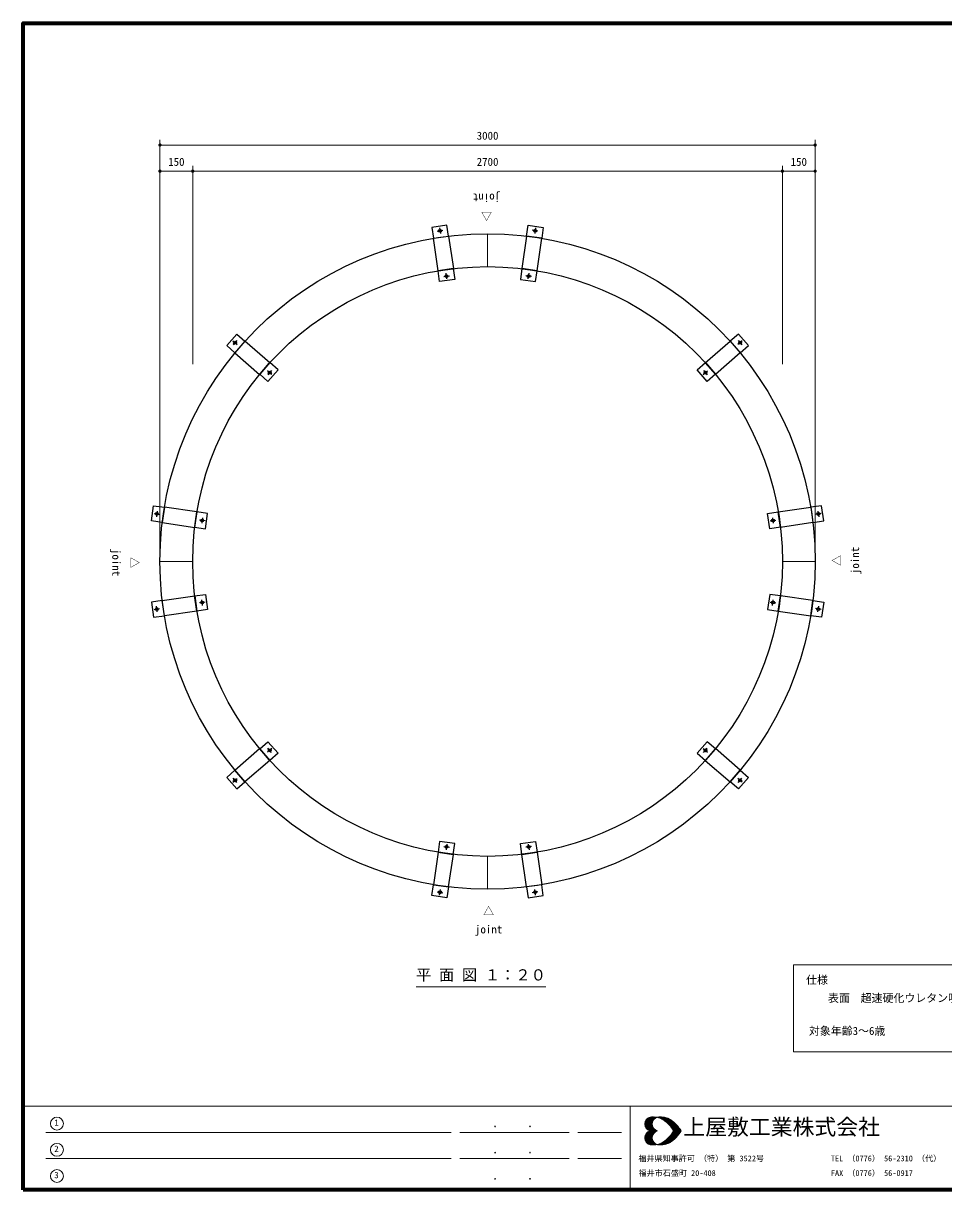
# Model space of a CAD drawing. Units: millimetres on the paper, enlarged 5 times, with parts at other scales. Extents: x 75 to 2025, y 75 to 1410.
# Drawn here: x 75 to 1129, y 75 to 1410 of the extents above; entities that cross this region are included whole.
import ezdxf
from ezdxf.enums import TextEntityAlignment as Align

# ---------------------------------------------------------------- set-up
doc = ezdxf.new("R2010")
doc.units = ezdxf.units.MM
doc.header["$LTSCALE"] = 5
doc.layers.add('D-DOC', color=7, linetype='Continuous')
doc.layers.add('D-STR-HTXT', color=7, linetype='Continuous')
for name, color, linetype, lineweight in [('D-STR-1', 1, 'Continuous', 25), ('D-STR-3', 27, 'Continuous', 9), ('D-STR-DIM', 7, 'Continuous', 13), ('D-STR-TXT', 7, 'Continuous', 13), ('D-TTL', 7, 'Continuous', 70), ('D-TTL-FRAM', 7, 'Continuous', 13), ('D-TTL-TXT', 7, 'Continuous', 13)]:
    doc.layers.add(name, color=color, linetype=linetype, lineweight=lineweight)
doc.styles.add('ＭＳ ゴシック', font='')
doc.styles.get('ＭＳ ゴシック').set_extended_font_data('MS Gothic')

# ---------------------------------------------------------------- blocks, each defined once
blk = doc.blocks.new('filled_dot')
at = {"color": 0, "linetype": 'Continuous', "lineweight": -2, "const_width": 1.25}
blk.add_lwpolyline([(-0.625, 0, 1), (0.625, 0, 1)], format="xyb", close=True, dxfattribs=at)

msp = doc.modelspace()

# ---------------------------------------------------------------- linework, layer by layer
at = {"layer": 'D-STR-1'}
for p, q in [((551.564, 1175.821), (552.407, 1169.376)), ((661.278, 1175.821), (660.436, 1169.376)), ((548.769, 1172.136), (555.203, 1173.061)), ((664.074, 1172.136), (657.64, 1173.061)), ((559.92, 1117.416), (558.995, 1123.849)), ((652.923, 1117.416), (653.848, 1123.849)), ((556.24, 1120.17), (562.674, 1121.095)), ((656.602, 1120.17), (650.169, 1121.095)), ((314.918, 1046.635), (319.776, 1042.316)), ((319.476, 1046.932), (315.219, 1042.02)), ((897.924, 1046.635), (893.067, 1042.316)), ((893.367, 1046.932), (897.624, 1042.02)), ((359.48, 1007.967), (354.568, 1012.224)), ((359.152, 1012.552), (354.896, 1007.639)), ((853.363, 1007.967), (858.275, 1012.224)), ((853.69, 1012.552), (857.947, 1007.639)), ((224.604, 848.931), (231.025, 847.923)), ((228.277, 851.644), (227.352, 845.21)), ((282.997, 840.493), (276.563, 841.418)), ((280.243, 844.172), (279.318, 837.739)), ((929.846, 840.493), (936.279, 841.418)), ((932.6, 844.172), (933.525, 837.739)), ((988.239, 848.931), (981.817, 847.923)), ((984.566, 851.644), (985.491, 845.21)), ((280.243, 743.811), (279.318, 750.244)), ((932.6, 743.811), (933.525, 750.244)), ((224.604, 739.052), (231.025, 740.06)), ((228.277, 736.339), (227.352, 742.773)), ((282.997, 747.49), (276.563, 746.565)), ((929.846, 747.49), (936.279, 746.565)), ((988.239, 739.052), (981.817, 740.06)), ((984.566, 736.339), (985.491, 742.773)), ((359.48, 580.016), (354.568, 575.759)), ((359.152, 575.431), (354.896, 580.344)), ((853.363, 580.016), (858.275, 575.759)), ((853.69, 575.431), (857.947, 580.344)), ((314.918, 541.348), (319.776, 545.667)), ((319.476, 541.051), (315.219, 545.963)), ((897.924, 541.348), (893.067, 545.667)), ((893.367, 541.051), (897.624, 545.963)), ((556.24, 467.813), (562.674, 466.888)), ((559.92, 470.567), (558.995, 464.134)), ((656.602, 467.813), (650.169, 466.888)), ((652.923, 470.567), (653.848, 464.134)), ((548.769, 415.847), (555.203, 414.922)), ((551.564, 412.162), (552.407, 418.607)), ((664.074, 415.847), (657.64, 414.922)), ((661.278, 412.162), (660.436, 418.607))]:
    msp.add_line(p, q, dxfattribs=at)
for points in [[(542.613, 1176.302), (544.392, 1163.929), (561.714, 1166.42), (559.935, 1178.793)], [(670.23, 1176.302), (668.451, 1163.929), (651.129, 1166.42), (652.908, 1178.793)], [(549.741, 1126.729), (544.392, 1163.929), (561.714, 1166.42), (567.302, 1129.249)], [(663.102, 1126.729), (668.451, 1163.929), (651.129, 1166.42), (645.541, 1129.249)], [(551.508, 1114.438), (549.729, 1126.811), (567.051, 1129.301), (568.83, 1116.929)], [(661.335, 1114.438), (663.114, 1126.811), (645.792, 1129.301), (644.013, 1116.929)], [(319.299, 1054.363), (328.745, 1046.177), (317.285, 1032.952), (307.839, 1041.137)], [(357.149, 1021.566), (328.745, 1046.177), (317.285, 1032.952), (345.534, 1008.155)], [(855.694, 1021.566), (884.097, 1046.177), (895.557, 1032.952), (867.309, 1008.155)], [(893.544, 1054.363), (884.097, 1046.177), (895.557, 1032.952), (905.004, 1041.137)], [(366.533, 1013.434), (357.086, 1021.62), (345.626, 1008.394), (355.073, 1000.209)], [(846.31, 1013.434), (855.757, 1021.62), (867.217, 1008.394), (857.77, 1000.209)], [(224.111, 857.8), (236.484, 856.021), (233.993, 838.699), (221.62, 840.478)], [(273.684, 850.672), (236.484, 856.021), (233.993, 838.699), (271.164, 833.111)], [(939.159, 850.672), (976.359, 856.021), (978.85, 838.699), (941.679, 833.111)], [(988.732, 857.8), (976.359, 856.021), (978.85, 838.699), (991.222, 840.478)], [(285.975, 848.905), (273.602, 850.684), (271.111, 833.362), (283.484, 831.583)], [(926.868, 848.905), (939.241, 850.684), (941.731, 833.362), (929.359, 831.583)], [(224.111, 730.183), (236.484, 731.962), (233.993, 749.284), (221.62, 747.505)], [(273.684, 737.311), (236.484, 731.962), (233.993, 749.284), (271.164, 754.872)], [(285.975, 739.078), (273.602, 737.299), (271.111, 754.621), (283.484, 756.4)], [(926.868, 739.078), (939.241, 737.299), (941.731, 754.621), (929.359, 756.4)], [(939.159, 737.311), (976.359, 731.962), (978.85, 749.284), (941.679, 754.872)], [(988.732, 730.183), (976.359, 731.962), (978.85, 749.284), (991.222, 747.505)], [(366.533, 574.549), (357.086, 566.363), (345.626, 579.589), (355.073, 587.774)], [(846.31, 574.549), (855.757, 566.363), (867.217, 579.589), (857.77, 587.774)], [(357.149, 566.417), (328.745, 541.806), (317.285, 555.031), (345.534, 579.828)], [(855.694, 566.417), (884.097, 541.806), (895.557, 555.031), (867.309, 579.828)], [(319.299, 533.62), (328.745, 541.806), (317.285, 555.031), (307.839, 546.846)], [(893.544, 533.62), (884.097, 541.806), (895.557, 555.031), (905.004, 546.846)], [(551.508, 473.545), (549.729, 461.172), (567.051, 458.682), (568.83, 471.054)], [(661.335, 473.545), (663.114, 461.172), (645.792, 458.682), (644.013, 471.054)], [(549.741, 461.254), (544.392, 424.054), (561.714, 421.563), (567.302, 458.734)], [(663.102, 461.254), (668.451, 424.054), (651.129, 421.563), (645.541, 458.734)], [(542.613, 411.681), (544.392, 424.054), (561.714, 421.563), (559.935, 409.19)], [(670.23, 411.681), (668.451, 424.054), (651.129, 421.563), (652.908, 409.19)]]:
    msp.add_lwpolyline(points, close=True, dxfattribs=at)
for centre, radius in [((606.421, 793.991), 375), ((551.986, 1172.598), 1.625), ((660.857, 1172.598), 1.625), ((606.421, 793.991), 337.5), ((559.457, 1120.633), 1.625), ((653.385, 1120.633), 1.625), ((317.347, 1044.476), 1.625), ((895.496, 1044.476), 1.625), ((357.024, 1010.096), 1.625), ((855.819, 1010.096), 1.625), ((227.815, 848.427), 1.625), ((279.78, 840.956), 1.625), ((933.062, 840.956), 1.625), ((985.028, 848.427), 1.625), ((279.78, 747.027), 1.625), ((933.062, 747.027), 1.625), ((227.815, 739.556), 1.625), ((985.028, 739.556), 1.625), ((357.024, 577.887), 1.625), ((855.819, 577.887), 1.625), ((317.347, 543.507), 1.625), ((895.496, 543.507), 1.625), ((559.457, 467.35), 1.625), ((653.385, 467.35), 1.625), ((551.986, 415.385), 1.625), ((660.857, 415.385), 1.625)]:
    msp.add_circle(centre, radius, dxfattribs=at)
at = {"layer": 'D-STR-3', "color": 251}
for p, q in [((606.421, 1168.991), (606.421, 1131.491)), ((231.421, 793.991), (268.921, 793.991)), ((943.921, 793.991), (981.421, 793.991)), ((606.421, 456.491), (606.421, 418.991))]:
    msp.add_line(p, q, dxfattribs=at)
at = {"layer": 'D-STR-DIM'}
for p, q in [((231.421, 801.991), (231.421, 1276.688)), ((231.421, 1270.688), (981.421, 1270.688)), ((981.421, 809.991), (981.421, 1276.688)), ((231.421, 801.991), (231.421, 1246.76)), ((268.921, 1019.874), (268.921, 1246.76)), ((268.921, 1019.874), (268.921, 1246.76)), ((943.921, 1019.874), (943.921, 1246.76)), ((943.921, 1019.874), (943.921, 1246.76)), ((981.421, 801.991), (981.421, 1246.76)), ((268.921, 1240.76), (231.421, 1240.76)), ((268.921, 1240.76), (943.921, 1240.76)), ((943.921, 1240.76), (981.421, 1240.76)), ((606.421, 1131.491), (606.421, 1168.991)), ((606.421, 456.491), (606.421, 418.991))]:
    msp.add_line(p, q, dxfattribs=at)
at = {"layer": 'D-STR-TXT'}
msp.add_line((524.539, 307.08), (673.289, 307.08), dxfattribs=at)
at = {"layer": 'D-TTL'}
msp.add_lwpolyline([(75, 75), (75, 1410), (2025, 1410), (2025, 75)], close=True, dxfattribs=at)
at = {"layer": 'D-TTL-FRAM'}
for p, q in [((75, 170.61), (2025, 170.61)), ((769.806, 170.61), (769.806, 75)), ((564.806, 140.61), (100.851, 140.61)), ((699.806, 140.61), (574.806, 140.61)), ((709.806, 140.61), (759.806, 140.61)), ((564.806, 110.61), (100.851, 110.61)), ((699.806, 110.61), (574.806, 110.61)), ((709.806, 110.61), (759.806, 110.61))]:
    msp.add_line(p, q, dxfattribs=at)
at = {"layer": 'D-TTL-FRAM', "color": 2}
msp.add_lwpolyline([(956.457, 332.25), (1305.874, 332.25), (1305.874, 232.89), (956.457, 232.89)], close=True, dxfattribs=at)
at = {"layer": 'D-TTL-TXT'}
for p, q in [((786.349, 150.195), (794.369, 158.216)), ((786.349, 150.299), (794.369, 142.279)), ((786.453, 149.049), (795.619, 158.216)), ((786.453, 151.445), (793.119, 158.112)), ((786.453, 151.341), (795.619, 142.279)), ((786.453, 148.945), (793.223, 142.279)), ((786.661, 148.112), (796.765, 158.216)), ((786.661, 152.279), (796.765, 142.279)), ((786.869, 147.175), (797.807, 158.112)), ((786.869, 147.487), (791.765, 142.487)), ((786.974, 153.112), (791.453, 157.695)), ((786.974, 153.216), (797.911, 142.279)), ((787.286, 146.445), (798.953, 158.008)), ((787.39, 153.945), (799.057, 142.279)), ((787.703, 154.778), (795.515, 147.07)), ((787.703, 145.612), (795.723, 153.633)), ((788.224, 144.987), (795.098, 151.862)), ((788.328, 155.403), (794.994, 148.737)), ((788.744, 144.362), (794.89, 150.508)), ((788.849, 156.028), (794.89, 149.987)), ((789.369, 143.841), (794.89, 149.362)), ((789.474, 156.549), (794.89, 151.133)), ((790.099, 143.32), (795.203, 148.424)), ((790.203, 156.966), (795.098, 152.07)), ((790.828, 142.904), (795.411, 147.487)), ((790.932, 157.487), (795.411, 153.008)), ((791.765, 157.799), (795.723, 153.841)), ((792.703, 158.112), (796.14, 154.57)), ((793.744, 158.216), (796.661, 155.195)), ((794.89, 158.216), (797.182, 155.924)), ((796.036, 158.216), (797.807, 156.445)), ((797.286, 158.216), (798.536, 156.966)), ((798.536, 158.112), (799.265, 157.383)), ((799.577, 157.487), (799.89, 157.903)), ((799.994, 157.799), (800.098, 157.799)), ((800.827, 157.695), (801.348, 158.112)), ((800.932, 158.112), (801.452, 157.487)), ((801.765, 157.383), (802.598, 158.216)), ((802.077, 158.112), (803.223, 156.966)), ((802.702, 157.174), (803.848, 158.216)), ((803.223, 158.112), (804.994, 156.341)), ((803.64, 156.862), (804.994, 158.216)), ((804.369, 158.216), (807.39, 155.091)), ((804.473, 156.549), (806.14, 158.216)), ((805.307, 156.133), (807.181, 158.008)), ((805.515, 158.112), (821.452, 142.279)), ((806.036, 155.716), (808.119, 157.903)), ((806.765, 158.112), (822.598, 142.279)), ((806.869, 155.403), (809.161, 157.695)), ((807.598, 154.883), (810.098, 157.487)), ((808.119, 157.903), (823.744, 142.279)), ((808.223, 154.466), (811.036, 157.174)), ((808.952, 153.945), (811.973, 156.966)), ((809.577, 157.695), (824.994, 142.279)), ((809.577, 153.424), (812.806, 156.549)), ((810.306, 152.904), (813.64, 156.237)), ((810.931, 152.383), (814.369, 155.924)), ((811.244, 157.174), (826.139, 142.279)), ((811.556, 151.862), (815.202, 155.508)), ((812.077, 151.237), (815.931, 155.091)), ((812.702, 150.716), (816.66, 154.57)), ((813.015, 156.549), (827.285, 142.279)), ((813.327, 150.091), (817.285, 154.154)), ((813.848, 149.466), (818.015, 153.633)), ((814.473, 148.841), (818.64, 153.008)), ((814.994, 148.216), (819.265, 152.487)), ((815.306, 155.403), (826.764, 144.05)), ((815.515, 147.591), (819.89, 151.966)), ((816.035, 146.966), (820.514, 151.445)), ((816.556, 146.341), (821.139, 150.82)), ((817.077, 145.612), (821.764, 150.195)), ((817.598, 144.987), (822.285, 149.674)), ((818.015, 144.258), (822.806, 149.049)), ((818.535, 143.529), (823.431, 148.424)), ((818.952, 142.8), (823.952, 147.799)), ((819.577, 142.279), (824.473, 147.175)), ((820.098, 151.862), (822.91, 148.945)), ((786.349, 134.154), (794.369, 142.175)), ((786.349, 134.258), (794.369, 126.238)), ((786.453, 133.112), (795.619, 142.175)), ((786.453, 135.508), (793.223, 142.175)), ((786.453, 135.404), (795.619, 126.238)), ((786.661, 132.175), (796.765, 142.175)), ((786.661, 136.341), (796.765, 126.238)), ((786.869, 136.966), (791.765, 141.966)), ((786.869, 137.279), (797.807, 126.342)), ((786.974, 131.237), (797.911, 142.175)), ((787.286, 138.008), (798.953, 126.446)), ((787.39, 130.508), (799.057, 142.175)), ((787.703, 138.841), (795.723, 130.821)), ((787.703, 129.675), (795.515, 137.383)), ((788.224, 139.466), (795.098, 132.592)), ((788.328, 129.05), (794.994, 135.716)), ((788.744, 140.091), (794.89, 133.946)), ((788.849, 128.425), (794.89, 134.466)), ((789.369, 140.612), (794.89, 135.091)), ((790.099, 141.133), (795.203, 136.029)), ((790.828, 141.55), (795.411, 136.966)), ((791.661, 142.487), (795.723, 146.654)), ((791.661, 141.966), (795.723, 137.8)), ((792.494, 142.279), (796.14, 145.82)), ((792.494, 142.175), (796.14, 138.633)), ((793.744, 142.279), (796.661, 145.195)), ((793.744, 142.175), (796.661, 139.258)), ((794.89, 142.279), (797.182, 144.57)), ((794.89, 142.175), (797.182, 139.883)), ((796.036, 142.279), (797.703, 143.945)), ((796.036, 142.175), (797.703, 140.508)), ((797.182, 142.279), (798.432, 143.425)), ((797.182, 142.175), (798.432, 141.029)), ((798.432, 142.279), (799.161, 143.008)), ((798.432, 142.175), (799.161, 141.445)), ((799.577, 142.279), (799.994, 142.591)), ((799.577, 142.175), (799.994, 141.862)), ((799.89, 142.591), (800.307, 142.279)), ((799.89, 141.862), (800.307, 142.175)), ((800.723, 142.279), (800.827, 142.279)), ((800.723, 142.175), (800.827, 142.175)), ((805.515, 126.342), (821.452, 142.175)), ((806.765, 126.342), (822.598, 142.175)), ((808.119, 126.55), (823.744, 142.175)), ((809.577, 126.758), (824.994, 142.175)), ((811.244, 127.279), (826.139, 142.175)), ((812.702, 133.737), (816.66, 129.883)), ((813.015, 127.904), (827.285, 142.175)), ((813.327, 134.362), (817.285, 130.3)), ((813.848, 134.987), (818.015, 130.821)), ((814.473, 135.612), (818.64, 131.446)), ((814.994, 136.237), (819.265, 131.967)), ((815.306, 129.05), (826.764, 140.404)), ((815.515, 136.862), (819.89, 132.487)), ((816.035, 137.487), (820.514, 133.008)), ((816.556, 138.112), (821.139, 133.633)), ((817.077, 138.841), (821.764, 134.258)), ((817.598, 144.883), (820.202, 142.279)), ((817.598, 139.571), (820.202, 142.175)), ((817.598, 139.466), (822.285, 134.779)), ((818.015, 140.196), (822.806, 135.404)), ((818.535, 140.925), (823.431, 136.029)), ((818.952, 141.654), (823.952, 136.654)), ((819.577, 142.175), (824.473, 137.279)), ((820.098, 132.592), (822.91, 135.508)), ((820.723, 142.279), (824.994, 146.445)), ((820.723, 142.175), (824.994, 138.008)), ((821.973, 142.279), (825.514, 145.82)), ((821.973, 142.175), (825.514, 138.633)), ((823.119, 142.279), (826.035, 145.091)), ((823.119, 142.175), (826.035, 139.362)), ((824.264, 142.279), (826.452, 144.466)), ((824.264, 142.175), (826.452, 139.987)), ((825.41, 142.279), (826.973, 143.737)), ((825.41, 142.175), (826.973, 140.716)), ((826.66, 142.279), (827.389, 143.008)), ((826.66, 142.175), (827.389, 141.445)), ((827.806, 142.279), (827.91, 142.279)), ((827.806, 142.175), (827.91, 142.175)), ((786.453, 133.008), (793.119, 126.342)), ((786.974, 131.342), (791.453, 126.758)), ((789.474, 127.904), (794.89, 133.321)), ((790.203, 127.487), (795.098, 132.383)), ((790.932, 126.967), (795.411, 131.446)), ((791.765, 126.654), (795.723, 130.612)), ((792.703, 126.342), (796.14, 129.883)), ((793.744, 126.238), (796.661, 129.258)), ((794.89, 126.238), (797.182, 128.529)), ((796.036, 126.238), (797.807, 128.008)), ((797.286, 126.238), (798.536, 127.487)), ((798.536, 126.342), (799.265, 127.071)), ((799.577, 126.967), (799.89, 126.55)), ((799.994, 126.654), (800.098, 126.654)), ((800.827, 126.758), (801.348, 126.342)), ((800.932, 126.342), (801.452, 126.967)), ((801.765, 127.071), (802.598, 126.238)), ((802.077, 126.342), (803.223, 127.487)), ((802.702, 127.279), (803.848, 126.238)), ((803.223, 126.342), (804.994, 128.112)), ((803.64, 127.592), (804.994, 126.238)), ((804.369, 126.238), (807.39, 129.362)), ((804.473, 127.904), (806.14, 126.238)), ((805.307, 128.321), (807.181, 126.446)), ((806.036, 128.737), (808.119, 126.55)), ((806.869, 129.05), (809.161, 126.758)), ((807.598, 129.571), (810.098, 126.967)), ((808.223, 129.987), (811.036, 127.279)), ((808.952, 130.508), (811.973, 127.487)), ((809.577, 131.029), (812.806, 127.904)), ((810.306, 131.55), (813.64, 128.217)), ((810.931, 132.071), (814.369, 128.529)), ((811.556, 132.592), (815.202, 128.946)), ((812.077, 133.217), (815.931, 129.362))]:
    msp.add_line(p, q, dxfattribs=at)
for centre in [(113.496, 150.632), (113.496, 120.632), (113.496, 90.632)]:
    msp.add_circle(centre, 7.403, dxfattribs=at)
for centre, radius, start, end in [((794.555, 150.173), 8.197, 105.2024, 254.7976), ((795.593, 134.805), 23.495, 58.71735, 97.79751), ((803.113, 150.173), 8.197, 105.2024, 254.7976), ((804.151, 134.805), 23.495, 58.71735, 97.79751), ((783.499, 120.96), 41.726, 30.69974, 54.3922), ((792.057, 120.96), 41.726, 30.69974, 54.3922), ((794.555, 134.353), 8.197, 105.2024, 254.7976), ((803.113, 134.353), 8.197, 105.2024, 254.7976), ((783.499, 163.566), 41.726, 305.6078, 329.30026), ((792.057, 163.566), 41.726, 305.6078, 329.30026), ((795.593, 149.721), 23.495, 262.20249, 301.28265), ((804.151, 149.721), 23.495, 262.20249, 301.28265)]:
    msp.add_arc(centre, radius, start, end, dxfattribs=at)

# ---------------------------------------------------------------- block references
at = {"layer": 'D-STR-DIM', "xscale": 1.5, "yscale": 1.5}
for p in [(231.421, 1270.688), (231.421, 1240.76), (268.921, 1240.76), (943.921, 1240.76)]:
    msp.add_blockref('filled_dot', p, dxfattribs=at)
at = {"layer": 'D-STR-DIM', "xscale": 1.5, "yscale": 1.5, "rotation": 180}
for p in [(981.421, 1270.688), (268.921, 1240.76), (943.921, 1240.76), (981.421, 1240.76)]:
    msp.add_blockref('filled_dot', p, dxfattribs=at)

# ---------------------------------------------------------------- texts
at = {"layer": 'D-DOC', "style": 'ＭＳ ゴシック'}
for s, p in [('仕様', (971.055, 307.787)), ('\u3000\u3000表面\u3000超速硬化ウレタン吹き付け仕上げ', (971.055, 286.953)), ('対象年齢3～6歳', (974.308, 249.383))]:
    msp.add_text(s, height=9.164, dxfattribs=at).set_placement(p, align=Align.BOTTOM_LEFT)
at = {"layer": 'D-STR-DIM', "style": 'ＭＳ ゴシック'}
for s, p in [('3000', (606.421, 1281.377)), ('150', (250.171, 1251.449)), ('2700', (606.421, 1251.449)), ('150', (962.671, 1251.449))]:
    msp.add_text(s, height=9.164, dxfattribs=at).set_placement(p, align=Align.MIDDLE_CENTER)
at = {"layer": 'D-STR-HTXT', "style": 'ＭＳ ゴシック'}
for s, rotation, p in [('joint', 180, (605.23, 1217.844)), ('△', 180, (605.23, 1197.011)), ('joint', 270, (174.076, 792.8)), ('△', 90, (1013.618, 795.183)), ('joint', 90, (1034.452, 795.183)), ('△', 270, (194.909, 792.8))]:
    msp.add_text(s, height=9.164, rotation=rotation, dxfattribs=at).set_placement(p, align=Align.BOTTOM_CENTER)
for s, p in [('△', (607.612, 386.416)), ('joint', (607.612, 365.583))]:
    msp.add_text(s, height=9.164, dxfattribs=at).set_placement(p, align=Align.BOTTOM_CENTER)
at = {"layer": 'D-STR-TXT', "style": 'ＭＳ ゴシック'}
msp.add_text('平 面 図 １：２０', height=12.83, dxfattribs=at).set_placement((524.539, 310.58), align=Align.BOTTOM_LEFT)
at = {"layer": 'D-TTL-FRAM', "style": 'ＭＳ ゴシック'}
for p in [(611.249, 143.21), (651.249, 143.21), (611.249, 113.21), (651.249, 113.21), (611.249, 83.21), (651.249, 83.21)]:
    msp.add_text('.', height=11, dxfattribs=at).set_placement(p, align=Align.BOTTOM_LEFT)
at = {"layer": 'D-TTL-TXT', "style": 'ＭＳ ゴシック'}
for s, height, p in [('1', 7.331, (110.442, 145.88)), ('上屋敷工業株式会社', 18.33, (830.566, 132.205)), ('2', 7.331, (110.442, 115.88)), ('福井県知事許可 （特） 第 3522号', 6.598, (779.073, 105.495)), ('TEL （0776） 56-2310 （代）', 6.598, (999.399, 105.494)), ('3', 7.331, (110.442, 85.88)), ('福井市石盛町 20-408', 6.598, (779.256, 88.703)), ('FAX （0776） 56-0917', 6.598, (999.399, 88.703))]:
    msp.add_text(s, height=height, dxfattribs=at).set_placement(p, align=Align.BOTTOM_LEFT)

doc.saveas('drawing.dxf')
